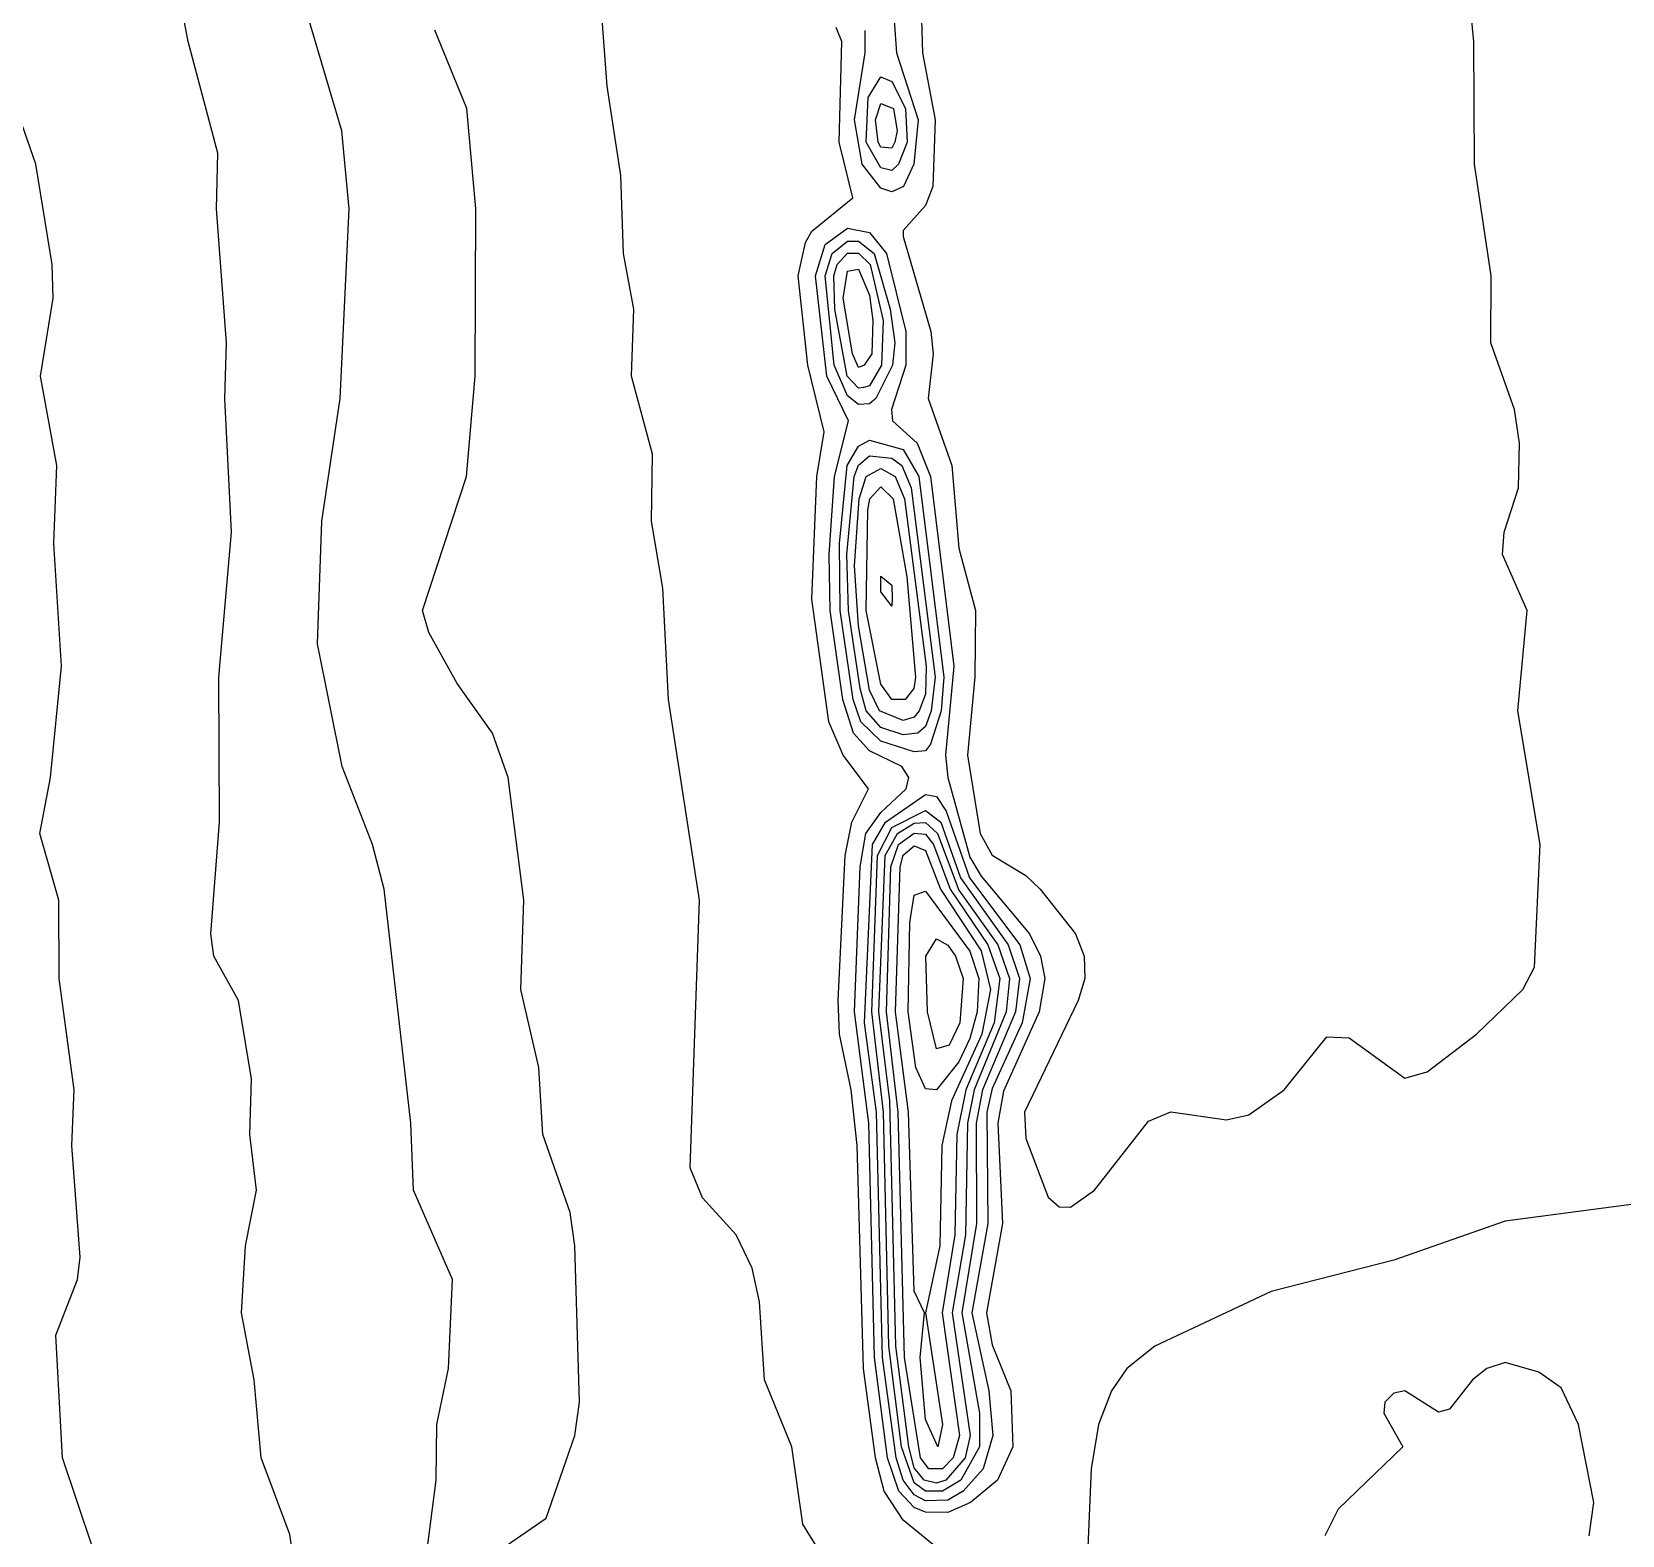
# Model space of a CAD drawing. Header units: inches. Extents: x 3311818 to 3313075, y 1372003 to 1372737.
# Drawn here: x 3311967.5 to 3312021.8, y 1372358.9 to 1372410.3 of the extents above; entities that cross this region are included whole.
import ezdxf

# ---------------------------------------------------------------- set-up
doc = ezdxf.new("R2010")
doc.units = ezdxf.units.IN
doc.header["$MEASUREMENT"] = 0

msp = doc.modelspace()

# ---------------------------------------------------------------- linework, layer by layer
for points, elevation in [([(3311976.702, 1372356.211), (3311976.294, 1372358.924), (3311975.315, 1372361.547), (3311975.079, 1372364.215), (3311974.642, 1372366.502), (3311974.785, 1372368.789), (3311975.154, 1372370.695), (3311974.928, 1372372.6), (3311974.986, 1372374.506), (3311974.539, 1372377.174), (3311973.704, 1372378.698), (3311973.594, 1372379.461), (3311973.896, 1372383.272), (3311973.871, 1372388.227), (3311974.304, 1372393.182), (3311974.075, 1372397.755), (3311974.138, 1372399.661), (3311973.79, 1372404.234), (3311973.834, 1372406.14), (3311972.819, 1372409.952), (3311970.5, 1372422.148)], 4494), ([(3311994.783, 1372357.736), (3311993.826, 1372359.284), (3311993.452, 1372361.928), (3311992.515, 1372364.215), (3311992.347, 1372366.883), (3311992.095, 1372368.027), (3311991.55, 1372369.17), (3311990.396, 1372370.43), (3311989.983, 1372371.457), (3311990.294, 1372380.604), (3311989.235, 1372387.465), (3311989.043, 1372391.276), (3311988.655, 1372393.563), (3311988.697, 1372395.85), (3311987.98, 1372398.517), (3311988.059, 1372400.804), (3311987.701, 1372402.71), (3311987.606, 1372405.378), (3311987.143, 1372408.427), (3311986.634, 1372415.287)], 4497), ([(3311997.854, 1372411.857), (3311997.925, 1372409.57), (3311998.351, 1372407.284), (3311998.275, 1372404.997), (3311998.019, 1372404.356), (3311997.256, 1372403.499), (3311997.256, 1372403.288), (3311998.209, 1372400.042), (3311998.279, 1372399.28), (3311998.118, 1372397.755), (3311998.919, 1372395.468), (3311999.162, 1372392.641), (3311999.736, 1372390.514), (3311999.708, 1372388.227), (3311999.454, 1372385.559), (3311999.889, 1372382.891), (3312000.305, 1372382.143), (3312001.449, 1372381.452), (3312001.937, 1372380.985), (3312003.144, 1372379.461), (3312003.45, 1372378.698), (3312003.468, 1372377.936), (3312003.239, 1372377.174), (3312001.407, 1372373.362), (3312001.449, 1372372.457), (3312002.211, 1372370.462), (3312002.592, 1372370.123), (3312002.973, 1372370.116), (3312003.797, 1372370.695), (3312005.641, 1372373.054), (3312006.404, 1372373.371), (3312008.309, 1372373.095), (3312009.072, 1372373.272), (3312010.278, 1372374.125), (3312011.74, 1372375.941), (3312012.502, 1372375.906), (3312014.408, 1372374.525), (3312015.17, 1372374.736), (3312016.851, 1372376.03), (3312018.433, 1372377.555), (3312018.839, 1372378.317), (3312019.028, 1372382.51), (3312018.261, 1372387.083), (3312018.58, 1372390.514), (3312017.741, 1372392.419), (3312017.799, 1372393.182), (3312018.287, 1372394.706), (3312018.328, 1372396.231), (3312018.15, 1372397.374), (3312017.34, 1372399.661), (3312017.357, 1372401.948), (3312016.789, 1372405.759), (3312016.765, 1372409.952), (3312016.322, 1372414.525)], 4498), ([(3311981.005, 1372358.498), (3311981.301, 1372360.785), (3311981.324, 1372362.691), (3311981.716, 1372364.596), (3311981.852, 1372367.645), (3311980.523, 1372370.695), (3311980.43, 1372372.981), (3311979.52, 1372380.985), (3311979.122, 1372382.51), (3311978.082, 1372385.178), (3311977.243, 1372389.37), (3311977.391, 1372393.563), (3311978.021, 1372397.755), (3311978.324, 1372404.234), (3311978.07, 1372406.902), (3311976.832, 1372411.095)], 4495), ([(3311996.89, 1372411.476), (3311997.033, 1372409.57), (3311997.767, 1372407.284), (3311997.627, 1372405.759), (3311997.275, 1372404.997)], 4499), ([(3311983.154, 1372358.176), (3311985.06, 1372359.481), (3311986.043, 1372362.31), (3311986.201, 1372363.453), (3311986.036, 1372368.789), (3311985.875, 1372369.932), (3311984.941, 1372372.6), (3311984.813, 1372374.887), (3311984.192, 1372377.555), (3311984.289, 1372380.604), (3311983.757, 1372384.797), (3311983.225, 1372386.321), (3311982.011, 1372388.018), (3311981.051, 1372389.751), (3311980.834, 1372390.514), (3311982.337, 1372395.087), (3311982.631, 1372398.517), (3311982.651, 1372404.234), (3311982.347, 1372407.665), (3311981.249, 1372410.339)], 4496), ([(3311998.391, 1372358.498), (3311997.256, 1372359.42), (3311996.605, 1372360.404), (3311996.316, 1372361.547), (3311995.906, 1372364.596), (3311995.682, 1372372.219), (3311995.478, 1372374.125), (3311995.078, 1372376.03), (3311995.036, 1372377.174), (3311995.277, 1372382.129), (3311995.505, 1372383.272), (3311996.077, 1372384.415), (3311995.209, 1372385.559), (3311994.723, 1372386.702), (3311994.137, 1372390.895), (3311994.305, 1372395.087), (3311994.555, 1372396.612), (3311993.997, 1372398.899), (3311993.671, 1372401.948), (3311993.923, 1372403.091), (3311994.141, 1372403.472), (3311995.542, 1372404.616), (3311995.067, 1372406.521), (3311995.167, 1372409.952), (3311994.97, 1372410.433)], 4498), ([(3311997.275, 1372404.997), (3311996.875, 1372404.814), (3311996.494, 1372404.949), (3311995.86, 1372405.759), (3311995.596, 1372407.284), (3311995.965, 1372409.57), (3311995.957, 1372410.333)], 4499), ([(3311997.097, 1372405.759), (3311996.875, 1372405.55), (3311996.494, 1372405.634), (3311995.999, 1372406.521), (3311996.061, 1372408.046), (3311996.494, 1372408.748), (3311996.875, 1372408.594), (3311997.342, 1372407.665), (3311997.393, 1372406.521), (3311997.097, 1372405.759)], 4500), ([(3311996.978, 1372406.521), (3311996.875, 1372406.308), (3311996.494, 1372406.348), (3311996.407, 1372406.521), (3311996.319, 1372407.284), (3311996.494, 1372407.837), (3311996.924, 1372407.665), (3311997.056, 1372406.902), (3311996.978, 1372406.521)], 4501), ([(3311969.554, 1372358.498), (3311968.525, 1372361.547), (3311968.305, 1372365.74), (3311969.037, 1372367.645), (3311969.136, 1372368.408), (3311968.843, 1372372.219), (3311968.93, 1372374.125), (3311968.411, 1372377.936), (3311968.4, 1372380.604), (3311967.759, 1372382.891), (3311968.113, 1372384.797), (3311968.494, 1372388.608), (3311968.233, 1372392.8), (3311968.329, 1372395.468), (3311967.779, 1372398.517), (3311968.207, 1372401.185), (3311968.178, 1372402.329), (3311967.612, 1372405.759), (3311966.958, 1372407.665)], 4493), ([(3311999.559, 1372360.023), (3311998.781, 1372359.678), (3311998.019, 1372359.689), (3311997.638, 1372359.853), (3311997.11, 1372360.404), (3311996.728, 1372361.547), (3311996.275, 1372364.977), (3311996.09, 1372372.981), (3311995.597, 1372376.793), (3311995.787, 1372381.747), (3311995.988, 1372382.891), (3311996.494, 1372383.608), (3311997.36, 1372384.415), (3311997.448, 1372384.797), (3311997.212, 1372385.178), (3311996.113, 1372385.708), (3311995.566, 1372386.321), (3311995.198, 1372387.465), (3311994.766, 1372390.514), (3311994.729, 1372392.419), (3311994.916, 1372395.087), (3311995.386, 1372396.993), (3311994.651, 1372398.517), (3311994.263, 1372401.948), (3311994.588, 1372403.021), (3311995.351, 1372403.571), (3311996.113, 1372403.43), (3311996.694, 1372402.71), (3311997.348, 1372400.042), (3311997.355, 1372398.899), (3311996.864, 1372397.374), (3311996.893, 1372396.993), (3311997.742, 1372396.231), (3311998.195, 1372395.087), (3311998.986, 1372388.608), (3311998.704, 1372385.559), (3311998.782, 1372384.797), (3311999.543, 1372382.082), (3311999.924, 1372381.428), (3312001.575, 1372379.461), (3312001.953, 1372378.698), (3312002.095, 1372377.936), (3312001.909, 1372376.793), (3312000.687, 1372374.078), (3312000.489, 1372372.981), (3312000.658, 1372369.551), (3312000.107, 1372366.502), (3312000.305, 1372365.405), (3312000.944, 1372363.834), (3312001.011, 1372361.928), (3312000.488, 1372360.785), (3311999.559, 1372360.023)], 4499), ([(3311996.322, 1372397.755), (3311996.113, 1372397.572), (3311995.732, 1372397.554), (3311995.351, 1372397.842), (3311994.905, 1372398.899), (3311994.597, 1372401.948), (3311994.828, 1372402.71), (3311995.351, 1372403.135), (3311995.732, 1372403.135), (3311996.27, 1372402.71), (3311996.82, 1372400.804), (3311996.969, 1372399.661), (3311996.898, 1372398.899), (3311996.322, 1372397.755)], 4500), ([(3311995.899, 1372398.136), (3311995.732, 1372398.106), (3311995.342, 1372398.517), (3311994.918, 1372400.804), (3311994.893, 1372401.948), (3311995.004, 1372402.329), (3311995.351, 1372402.72), (3311995.732, 1372402.726), (3311996.13, 1372402.329), (3311996.571, 1372400.423), (3311996.522, 1372398.899), (3311996.113, 1372398.185), (3311995.899, 1372398.136)], 4501), ([(3311995.928, 1372398.899), (3311995.732, 1372398.815), (3311995.527, 1372399.28), (3311995.208, 1372401.185), (3311995.351, 1372402.107), (3311995.732, 1372402.171), (3311996.113, 1372401.287), (3311996.22, 1372400.423), (3311996.184, 1372399.28), (3311995.928, 1372398.899)], 4502), ([(3311998.19, 1372385.94), (3311998.019, 1372385.707), (3311997.638, 1372385.674), (3311996.494, 1372386.044), (3311995.81, 1372386.702), (3311995.552, 1372387.465), (3311995.106, 1372390.514), (3311995.086, 1372392.8), (3311995.348, 1372395.468), (3311995.732, 1372396.127), (3311996.113, 1372396.329), (3311997.256, 1372396.006), (3311997.791, 1372395.087), (3311998.647, 1372388.227), (3311998.552, 1372387.083), (3311998.19, 1372385.94)], 4500), ([(3311997.76, 1372386.321), (3311997.256, 1372386.26), (3311996.494, 1372386.51), (3311995.999, 1372387.083), (3311995.795, 1372387.846), (3311995.388, 1372390.514), (3311995.339, 1372392.419), (3311995.588, 1372395.087), (3311995.732, 1372395.476), (3311996.113, 1372395.798), (3311996.875, 1372395.718), (3311997.212, 1372395.468), (3311997.531, 1372394.706), (3311998.355, 1372388.227), (3311998.219, 1372387.083), (3311998.019, 1372386.542), (3311997.76, 1372386.321)], 4501), ([(3311997.806, 1372387.083), (3311997.638, 1372386.858), (3311997.256, 1372386.748), (3311996.448, 1372387.083), (3311996.113, 1372387.79), (3311995.732, 1372389.982), (3311995.601, 1372392.038), (3311995.758, 1372394.325), (3311995.993, 1372395.087), (3311996.494, 1372395.357), (3311996.983, 1372395.087), (3311997.301, 1372394.325), (3311998.04, 1372388.608), (3311998.019, 1372387.644), (3311997.806, 1372387.083)], 4502), ([(3311997.324, 1372387.465), (3311996.875, 1372387.466), (3311996.494, 1372387.985), (3311995.991, 1372390.514), (3311996.051, 1372393.944), (3311996.122, 1372394.325), (3311996.494, 1372394.733), (3311996.917, 1372394.325), (3311997.389, 1372391.657), (3311997.676, 1372388.227), (3311997.629, 1372387.846), (3311997.324, 1372387.465)], 4503), ([(3311996.888, 1372390.895), (3311996.875, 1372390.651), (3311996.494, 1372391.151), (3311996.494, 1372391.684), (3311996.875, 1372391.371), (3311996.888, 1372390.895)], 4504), ([(3311999.304, 1372360.404), (3311998.781, 1372360.104), (3311998.019, 1372360.079), (3311997.638, 1372360.284), (3311997.256, 1372360.779), (3311997.017, 1372361.547), (3311996.558, 1372364.977), (3311996.342, 1372373.362), (3311995.936, 1372376.412), (3311996.206, 1372382.51), (3311996.657, 1372383.272), (3311998.019, 1372384.223), (3311998.4, 1372384.146), (3311998.728, 1372383.653), (3311999.524, 1372381.366), (3312001.249, 1372379.08), (3312001.603, 1372377.936), (3312001.327, 1372376.412), (3312000.305, 1372374.176), (3312000.117, 1372373.362), (3312000.154, 1372369.551), (3311999.606, 1372366.502), (3312000.182, 1372363.834), (3312000.323, 1372362.31), (3311999.989, 1372361.166), (3311999.304, 1372360.404)], 4500), ([(3311998.607, 1372360.404), (3311998.019, 1372360.407), (3311997.638, 1372360.691), (3311997.202, 1372361.928), (3311996.765, 1372365.359), (3311996.589, 1372373.362), (3311996.183, 1372376.793), (3311996.384, 1372382.129), (3311996.875, 1372383.09), (3311998.019, 1372383.668), (3311998.541, 1372383.272), (3311999.224, 1372381.366), (3312000.847, 1372379.08), (3312001.23, 1372377.936), (3312001.095, 1372376.793), (3311999.974, 1372374.125), (3311999.757, 1372372.981), (3311999.77, 1372369.551), (3311999.26, 1372366.502), (3311999.864, 1372363.072), (3311999.867, 1372361.928), (3311999.234, 1372360.785), (3311998.607, 1372360.404)], 4501), ([(3311998.721, 1372360.785), (3311998.4, 1372360.677), (3311997.978, 1372360.785), (3311997.638, 1372361.209), (3311997.453, 1372361.928), (3311997.009, 1372365.359), (3311996.799, 1372373.744), (3311996.426, 1372376.793), (3311996.639, 1372382.129), (3311997.06, 1372382.891), (3311997.638, 1372383.235), (3311998.019, 1372383.265), (3311998.43, 1372382.891), (3311999.162, 1372380.95), (3312000.494, 1372379.08), (3312000.894, 1372377.936), (3312000.782, 1372376.793), (3311999.691, 1372374.125), (3311999.458, 1372372.981), (3311999.39, 1372369.17), (3311998.939, 1372366.502), (3311999.554, 1372362.31), (3311999.378, 1372361.547), (3311998.721, 1372360.785)], 4502), ([(3311998.599, 1372361.166), (3311998.133, 1372361.166), (3311997.855, 1372361.547), (3311997.306, 1372364.977), (3311997.084, 1372373.362), (3311996.692, 1372376.793), (3311996.835, 1372381.747), (3311997.098, 1372382.51), (3311997.638, 1372382.9), (3311998.019, 1372382.86), (3311998.295, 1372382.51), (3311998.861, 1372380.985), (3312000.156, 1372379.08), (3312000.566, 1372377.936), (3312000.373, 1372376.412), (3311999.399, 1372374.125), (3311999.098, 1372372.6), (3311999.026, 1372369.17), (3311998.588, 1372366.502), (3311999.185, 1372362.31), (3311998.969, 1372361.547), (3311998.599, 1372361.166)], 4503), ([(3311998.447, 1372361.928), (3311998.019, 1372362.857), (3311997.835, 1372364.977), (3311997.99, 1372366.502), (3311997.638, 1372367.242), (3311997.44, 1372373.362), (3311997.001, 1372376.793), (3311997.162, 1372381.747), (3311997.256, 1372382.141), (3311997.638, 1372382.468), (3311998.019, 1372382.308), (3311998.533, 1372380.985), (3311999.924, 1372378.874), (3312000.242, 1372377.555), (3311999.946, 1372376.03), (3311998.907, 1372373.744), (3311998.583, 1372372.219), (3311998.509, 1372368.789), (3311998.024, 1372366.502), (3311998.608, 1372362.691), (3311998.447, 1372361.928)], 4504), ([(3311998.402, 1372374.125), (3311998.019, 1372374.154), (3311997.69, 1372374.887), (3311997.426, 1372376.793), (3311997.484, 1372379.842), (3311997.638, 1372380.781), (3311998.019, 1372380.911), (3311999.543, 1372378.86), (3311999.841, 1372377.936), (3311999.785, 1372376.793), (3311999.543, 1372375.88), (3311999.162, 1372375.077), (3311998.402, 1372374.125)], 4505), ([(3311998.828, 1372375.649), (3311998.4, 1372375.528), (3311998.089, 1372376.793), (3311998.037, 1372378.698), (3311998.4, 1372379.286), (3311998.781, 1372379.074), (3311999.047, 1372378.698), (3311999.306, 1372377.936), (3311999.201, 1372376.412), (3311998.828, 1372375.649)], 4506), ([(3312025.079, 1372370.595), (3312017.838, 1372369.637), (3312014.026, 1372368.298), (3312009.834, 1372367.235), (3312005.858, 1372365.359), (3312004.9, 1372364.596), (3312004.382, 1372363.834), (3312003.929, 1372362.691), (3312003.681, 1372361.166), (3312003.569, 1372358.498)], 4498), ([(3312020.706, 1372358.879), (3312020.868, 1372360.023), (3312020.338, 1372362.691), (3312019.743, 1372363.944), (3312018.981, 1372364.472), (3312017.838, 1372364.803), (3312017.208, 1372364.596), (3312016.721, 1372364.215), (3312015.932, 1372363.21), (3312015.551, 1372363.106), (3312014.408, 1372363.834), (3312014.026, 1372363.758), (3312013.721, 1372363.453), (3312013.685, 1372363.072), (3312014.338, 1372361.928), (3312012.121, 1372359.791), (3312011.665, 1372358.879)], 4497)]:
    msp.add_lwpolyline(points, dxfattribs=dict(elevation=elevation))

doc.saveas('drawing.dxf')
